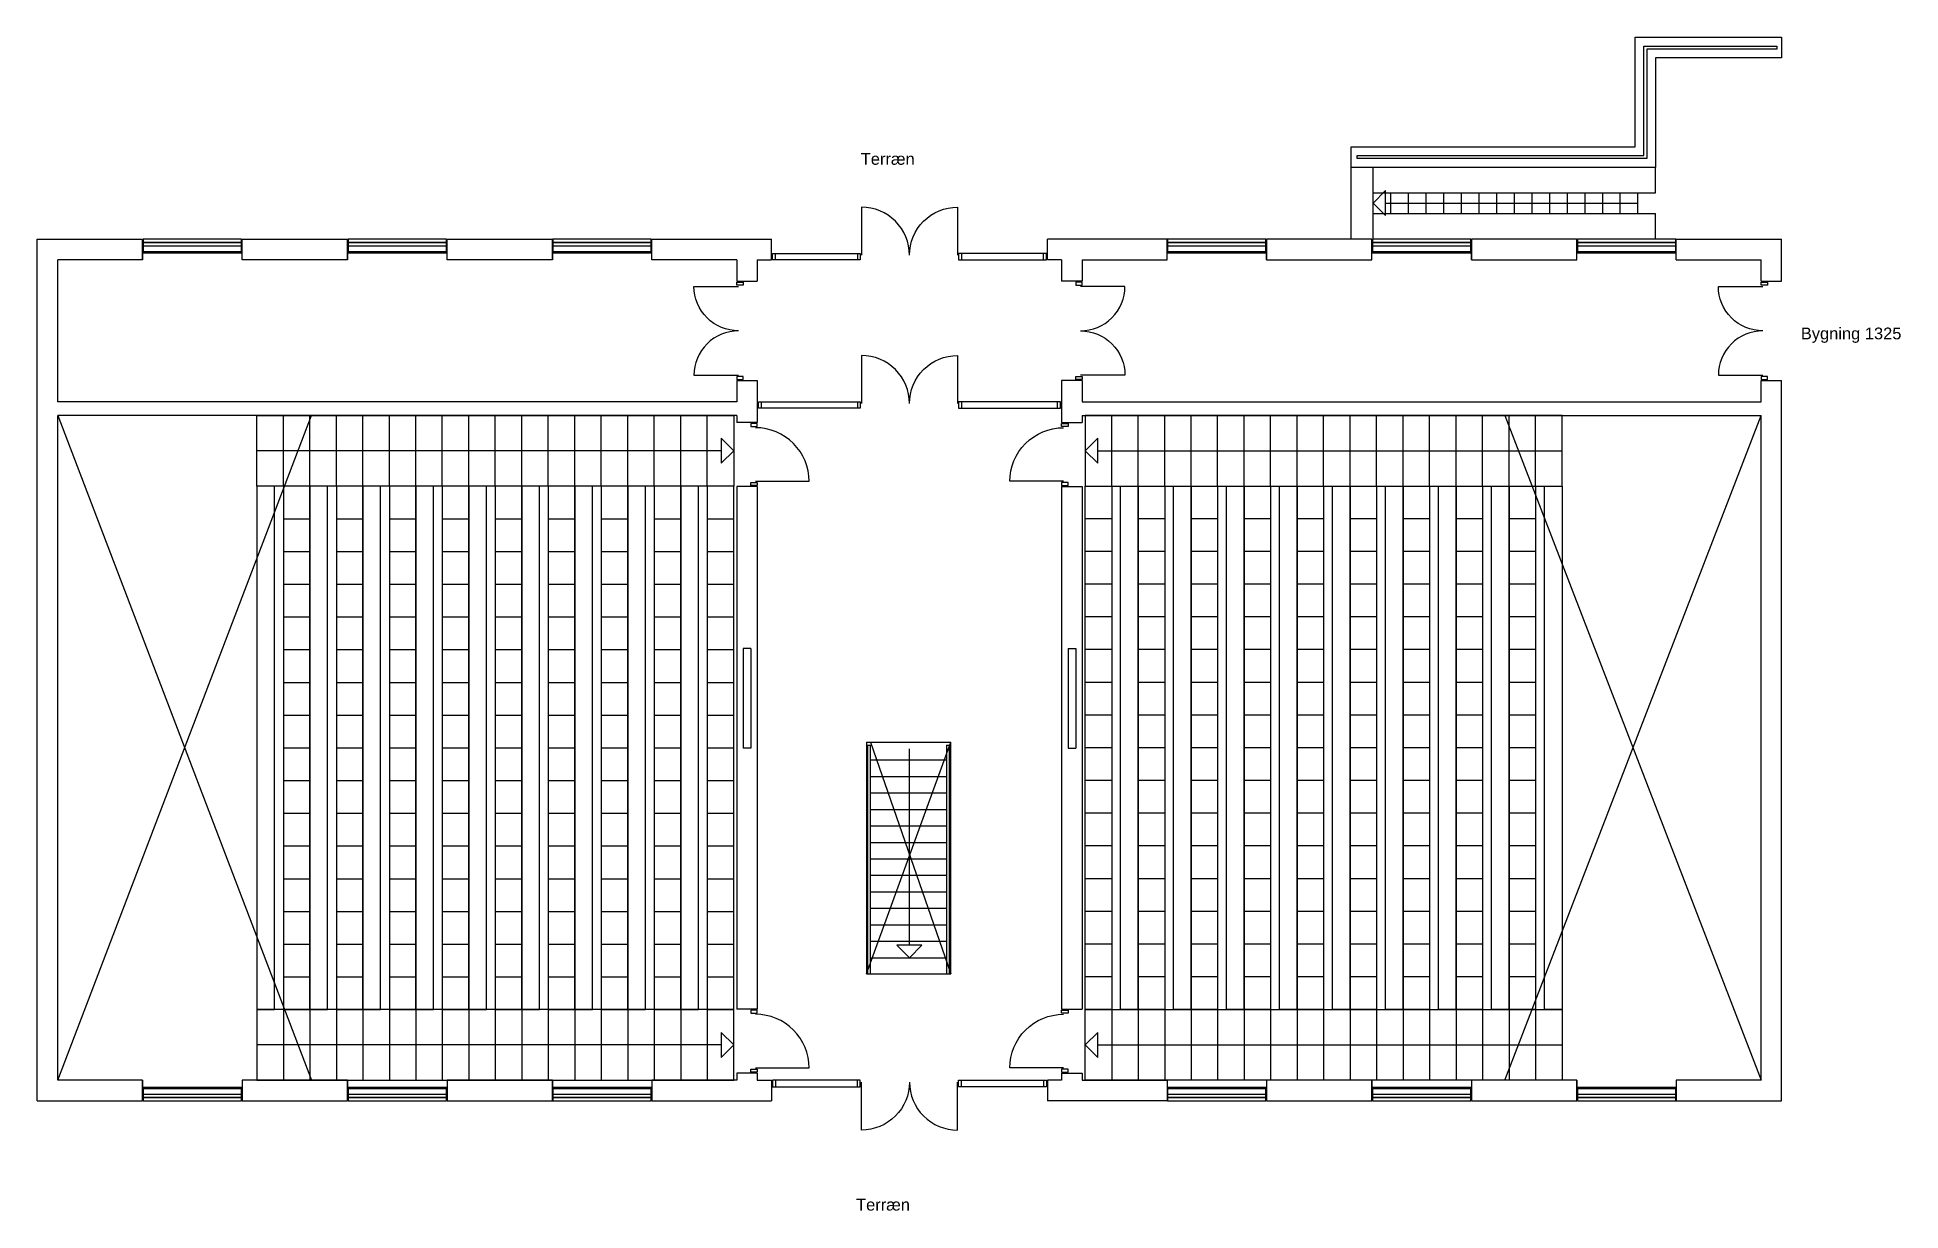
# Model space of a CAD drawing. Header units: millimetres. Extents: x -138901327 to -138869674, y 257798562 to 257818487.
import ezdxf

# ---------------------------------------------------------------- set-up
doc = ezdxf.new("R2010")
doc.units = ezdxf.units.MM
doc.header["$LTSCALE"] = 100
for name, color, linetype in [('A---H--', 8, 'Continuous'), ('A10--T', 1, 'Continuous'), ('A12----', 1, 'Continuous'), ('A21----', 7, 'Continuous'), ('A22--U-', 3, 'Continuous'), ('A24----', 1, 'Continuous'), ('A314---', 1, 'Continuous'), ('A314-S-', 8, 'Continuous'), ('A321---', 1, 'Continuous'), ('A322---', 1, 'Continuous'), ('A79-F--', 12, 'Continuous')]:
    doc.layers.add(name, color=color, linetype=linetype)
doc.styles.add('ARIAL', font='arial.ttf')

# ---------------------------------------------------------------- blocks, each defined once
blk = doc.blocks.new('V169')
for p, q in [((-10, 110), (-1680, 110)), ((-10, 50), (-1680, 50))]:
    blk.add_line(p, q)
blk.add_lwpolyline([(-10, 0), (-10, 230), (-1680, 230), (-1680, 0)], close=True)
blk = doc.blocks.new('D169D')
for points in [[(20, 110), (70, 110), (70, 0), (20, 0)], [(1670, 0), (1670, 110), (1620, 110), (1620, 0)]]:
    blk.add_lwpolyline(points, close=True)
for points in [[(845, 30, -0.414214), (90, -725), (90, 30)], [(845, 30, 0.414214), (1600, -725), (1600, 30)]]:
    blk.add_lwpolyline(points, format="xyb")
blk = doc.blocks.new('D109V')
for points in [[(20, 110), (70, 110), (70, 0), (20, 0)], [(1070, 110), (1020, 110), (1020, 0), (1070, 0)]]:
    blk.add_lwpolyline(points, close=True)
blk.add_lwpolyline([(90, 30), (90, -880, 0.414214), (1000, 30)], format="xyb")
blk = doc.blocks.new('D109H')
for points in [[(-1070, 110), (-1020, 110), (-1020, 0), (-1070, 0)], [(-20, 110), (-70, 110), (-70, 0), (-20, 0)]]:
    blk.add_lwpolyline(points, close=True)
blk.add_lwpolyline([(-90, 30), (-90, -880, -0.414214), (-1000, 30)], format="xyb")
blk = doc.blocks.new('PIL')
for p, q in [((0, 0), (-212, -212)), ((0, 0), (212, -212)), ((-212, -212), (212, -212))]:
    blk.add_line(p, q)
blk = doc.blocks.new('V169A3')
for p, q in [((1690, 205), (0, 205)), ((1690, 55), (0, 55))]:
    blk.add_line(p, q)

msp = doc.modelspace()

# ---------------------------------------------------------------- linework, layer by layer
at = {"layer": 'A---H--'}
for p, q in [((-138900977, 257812067), (-138896667, 257800777)), ((-138900977, 257800777), (-138896667, 257812067)), ((-138876397, 257812067), (-138872047, 257800777)), ((-138876397, 257800777), (-138872047, 257812067)), ((-138887242, 257802587), (-138885812, 257806517)), ((-138887172, 257806517), (-138885812, 257802587))]:
    msp.add_line(p, q, dxfattribs=at)
at = {"layer": 'A12----'}
msp.add_lwpolyline([(-138871697, 257818137), (-138873837, 257818137), (-138873837, 257816277), (-138879007, 257816277), (-138879007, 257816627), (-138874187, 257816627), (-138874187, 257818487), (-138871697, 257818487)], close=True, dxfattribs=at)
at = {"layer": 'A21----'}
for p, q in [((-138901327, 257815057), (-138899537, 257815057)), ((-138901327, 257800427), (-138901327, 257815057)), ((-138899537, 257814707), (-138899537, 257815057)), ((-138899537, 257815057), (-138899537, 257814707)), ((-138890887, 257815057), (-138888857, 257815057)), ((-138890887, 257814707), (-138890887, 257815057)), ((-138888857, 257814707), (-138888857, 257815057)), ((-138882137, 257815057), (-138884167, 257815057)), ((-138884167, 257814707), (-138884167, 257815057)), ((-138882137, 257814707), (-138882137, 257815057)), ((-138873487, 257815057), (-138871697, 257815057)), ((-138873487, 257814707), (-138873487, 257815057)), ((-138871697, 257814347), (-138871697, 257815057)), ((-138900977, 257812297), (-138900977, 257814707)), ((-138899537, 257814707), (-138900977, 257814707)), ((-138889447, 257814707), (-138890887, 257814707)), ((-138889447, 257814707), (-138889447, 257814347)), ((-138889097, 257814707), (-138889097, 257814347)), ((-138889097, 257814707), (-138888857, 257814707)), ((-138883927, 257814707), (-138884167, 257814707)), ((-138883927, 257814707), (-138883927, 257814347)), ((-138883577, 257814707), (-138883577, 257814347)), ((-138883577, 257814707), (-138882137, 257814707)), ((-138873487, 257814707), (-138872047, 257814707)), ((-138872047, 257814347), (-138872047, 257814707)), ((-138889447, 257814347), (-138889097, 257814347)), ((-138883577, 257814347), (-138883927, 257814347)), ((-138872047, 257814347), (-138871697, 257814347)), ((-138872047, 257812297), (-138872047, 257812657)), ((-138872047, 257812657), (-138871697, 257812657)), ((-138871697, 257800427), (-138871697, 257812657)), ((-138900977, 257800777), (-138900977, 257812067)), ((-138872047, 257800777), (-138872047, 257812067)), ((-138899537, 257800777), (-138900977, 257800777)), ((-138899537, 257800427), (-138899537, 257800777)), ((-138899537, 257800777), (-138899537, 257800427)), ((-138889447, 257800777), (-138890887, 257800777)), ((-138890887, 257800777), (-138890887, 257800427)), ((-138889097, 257800777), (-138888857, 257800777)), ((-138888857, 257800777), (-138888857, 257800427)), ((-138883927, 257800777), (-138884167, 257800777)), ((-138884167, 257800777), (-138884167, 257800427)), ((-138883577, 257800777), (-138882137, 257800777)), ((-138882137, 257800777), (-138882137, 257800427)), ((-138872047, 257800777), (-138873487, 257800777)), ((-138873487, 257800777), (-138873487, 257800427)), ((-138901327, 257800427), (-138899537, 257800427)), ((-138890887, 257800427), (-138888857, 257800427)), ((-138882137, 257800427), (-138884167, 257800427)), ((-138873487, 257800427), (-138871697, 257800427))]:
    msp.add_line(p, q, dxfattribs=at)
for points in [[(-138896057, 257814707), (-138897847, 257814707), (-138897847, 257815057), (-138896057, 257815057), (-138896057, 257814707), (-138896057, 257815057)], [(-138892577, 257814707), (-138894367, 257814707), (-138894367, 257815057), (-138892577, 257815057), (-138892577, 257814707), (-138892577, 257815057)], [(-138880447, 257814707), (-138878657, 257814707), (-138878657, 257815057), (-138880447, 257815057), (-138880447, 257814707), (-138880447, 257815057)], [(-138876967, 257814707), (-138875177, 257814707), (-138875177, 257815057), (-138876967, 257815057), (-138876967, 257814707), (-138876967, 257815057)], [(-138896057, 257800777), (-138897847, 257800777), (-138897847, 257800427), (-138896057, 257800427), (-138896057, 257800777), (-138896057, 257800427)], [(-138892577, 257800777), (-138894367, 257800777), (-138894367, 257800427), (-138892577, 257800427), (-138892577, 257800777), (-138892577, 257800427)], [(-138878657, 257800777), (-138880447, 257800777), (-138880447, 257800427), (-138878657, 257800427), (-138878657, 257800777), (-138878657, 257800427)], [(-138875177, 257800777), (-138876967, 257800777), (-138876967, 257800427), (-138875177, 257800427), (-138875177, 257800777), (-138875177, 257800427)]]:
    msp.add_lwpolyline(points, dxfattribs=at)
at = {"layer": 'A22--U-'}
for p, q in [((-138889447, 257812657), (-138889447, 257812297)), ((-138889447, 257812657), (-138889097, 257812657)), ((-138889097, 257812657), (-138889097, 257811947)), ((-138883577, 257812657), (-138883927, 257812657)), ((-138883927, 257812657), (-138883927, 257811947)), ((-138883577, 257812657), (-138883577, 257812297)), ((-138889447, 257812297), (-138900977, 257812297)), ((-138883577, 257812297), (-138872047, 257812297)), ((-138889447, 257812067), (-138900977, 257812067)), ((-138889447, 257812067), (-138889447, 257811947)), ((-138889097, 257811947), (-138889447, 257811947)), ((-138883927, 257811947), (-138883577, 257811947)), ((-138883577, 257812067), (-138872047, 257812067)), ((-138883577, 257812067), (-138883577, 257811947)), ((-138889447, 257810857), (-138889447, 257801987)), ((-138889097, 257810857), (-138889447, 257810857)), ((-138889097, 257810857), (-138889097, 257801987)), ((-138883927, 257810857), (-138883577, 257810857)), ((-138883927, 257810857), (-138883927, 257801987)), ((-138883577, 257810857), (-138883577, 257801987)), ((-138889337, 257808107), (-138889337, 257806417)), ((-138889207, 257808107), (-138889337, 257808107)), ((-138889207, 257808107), (-138889207, 257806417)), ((-138883817, 257808107), (-138883687, 257808107)), ((-138883817, 257808107), (-138883817, 257806417)), ((-138883687, 257808107), (-138883687, 257806417)), ((-138889207, 257806417), (-138889337, 257806417)), ((-138883817, 257806417), (-138883687, 257806417)), ((-138889097, 257801987), (-138889447, 257801987)), ((-138883927, 257801987), (-138883577, 257801987)), ((-138889447, 257800897), (-138889447, 257800777)), ((-138889097, 257800897), (-138889447, 257800897)), ((-138889097, 257800897), (-138889097, 257800777)), ((-138883927, 257800897), (-138883577, 257800897)), ((-138883927, 257800897), (-138883927, 257800777)), ((-138883577, 257800897), (-138883577, 257800777))]:
    msp.add_line(p, q, dxfattribs=at)
at = {"layer": 'A24----'}
for p, q in [((-138879007, 257815067), (-138879007, 257816277)), ((-138878637, 257815067), (-138878637, 257816277)), ((-138873837, 257815847), (-138873837, 257816277)), ((-138878637, 257815847), (-138873837, 257815847)), ((-138878337, 257815497), (-138878337, 257815847)), ((-138878037, 257815497), (-138878037, 257815847)), ((-138877737, 257815497), (-138877737, 257815847)), ((-138877437, 257815497), (-138877437, 257815847)), ((-138877137, 257815497), (-138877137, 257815847)), ((-138876837, 257815497), (-138876837, 257815847)), ((-138876537, 257815497), (-138876537, 257815847)), ((-138876237, 257815497), (-138876237, 257815847)), ((-138875937, 257815497), (-138875937, 257815847)), ((-138875637, 257815497), (-138875637, 257815847)), ((-138875337, 257815497), (-138875337, 257815847)), ((-138875037, 257815497), (-138875037, 257815847)), ((-138874737, 257815497), (-138874737, 257815847)), ((-138874437, 257815497), (-138874437, 257815847)), ((-138874137, 257815497), (-138874137, 257815847)), ((-138878637, 257815497), (-138873837, 257815497)), ((-138878425, 257815672), (-138874137, 257815672)), ((-138873837, 257815067), (-138873837, 257815497)), ((-138887242, 257806517), (-138885812, 257806517)), ((-138887242, 257806517), (-138887242, 257802587)), ((-138887222, 257806466), (-138887222, 257802587)), ((-138887222, 257806466), (-138887172, 257806466)), ((-138887172, 257802587), (-138887172, 257806466)), ((-138886512, 257803069), (-138886512, 257806407)), ((-138885882, 257806466), (-138885882, 257802587)), ((-138885882, 257806466), (-138885832, 257806466)), ((-138885832, 257802587), (-138885832, 257806466)), ((-138885812, 257802587), (-138885812, 257806517)), ((-138887242, 257806217), (-138887222, 257806217)), ((-138887242, 257805937), (-138887222, 257805937)), ((-138887172, 257806217), (-138885882, 257806217)), ((-138887172, 257805937), (-138885882, 257805937)), ((-138885832, 257806217), (-138885812, 257806217)), ((-138885832, 257805937), (-138885812, 257805937)), ((-138887242, 257805657), (-138887222, 257805657)), ((-138887172, 257805657), (-138885882, 257805657)), ((-138885832, 257805657), (-138885812, 257805657)), ((-138887242, 257805377), (-138887222, 257805377)), ((-138887172, 257805377), (-138885882, 257805377)), ((-138885832, 257805377), (-138885812, 257805377)), ((-138887242, 257805097), (-138887222, 257805097)), ((-138887172, 257805097), (-138885882, 257805097)), ((-138885832, 257805097), (-138885812, 257805097)), ((-138887242, 257804817), (-138887222, 257804817)), ((-138887172, 257804817), (-138885882, 257804817)), ((-138885832, 257804817), (-138885812, 257804817)), ((-138887242, 257804537), (-138887222, 257804537)), ((-138887172, 257804537), (-138885882, 257804537)), ((-138885832, 257804537), (-138885812, 257804537)), ((-138887242, 257804257), (-138887222, 257804257)), ((-138887172, 257804257), (-138885882, 257804257)), ((-138885832, 257804257), (-138885812, 257804257)), ((-138887242, 257803977), (-138887222, 257803977)), ((-138887172, 257803977), (-138885882, 257803977)), ((-138885832, 257803977), (-138885812, 257803977)), ((-138887242, 257803697), (-138887222, 257803697)), ((-138887242, 257803417), (-138887222, 257803417)), ((-138887172, 257803697), (-138885882, 257803697)), ((-138887172, 257803417), (-138885882, 257803417)), ((-138885832, 257803697), (-138885812, 257803697)), ((-138885832, 257803417), (-138885812, 257803417)), ((-138887242, 257803137), (-138887222, 257803137)), ((-138887172, 257803137), (-138885882, 257803137)), ((-138885832, 257803137), (-138885812, 257803137)), ((-138887242, 257802857), (-138887222, 257802857)), ((-138887172, 257802857), (-138885882, 257802857)), ((-138885832, 257802857), (-138885812, 257802857)), ((-138887242, 257802587), (-138885812, 257802587))]:
    msp.add_line(p, q, dxfattribs=at)
msp.add_lwpolyline([(-138878907, 257816477), (-138874037, 257816477), (-138874037, 257818337), (-138871777, 257818337), (-138871777, 257818287), (-138873987, 257818287), (-138873987, 257816427), (-138878907, 257816427)], close=True, dxfattribs=at)
at = {"layer": 'A322---'}
for p, q in [((-138888787, 257814707), (-138888787, 257814817)), ((-138887397, 257814817), (-138887397, 257814707)), ((-138885627, 257814817), (-138885627, 257814707)), ((-138884237, 257814707), (-138884237, 257814817)), ((-138889027, 257812187), (-138889027, 257812297)), ((-138887397, 257812297), (-138887397, 257812187)), ((-138885627, 257812297), (-138885627, 257812187)), ((-138883997, 257812187), (-138883997, 257812297)), ((-138888787, 257800777), (-138888787, 257800667)), ((-138887397, 257800667), (-138887397, 257800777)), ((-138885627, 257800667), (-138885627, 257800777)), ((-138884237, 257800777), (-138884237, 257800667))]:
    msp.add_line(p, q, dxfattribs=at)
for points in [[(-138886512, 257814787, 0.414214), (-138887327, 257815602), (-138887327, 257814787)], [(-138886512, 257814787, -0.414214), (-138885697, 257815602), (-138885697, 257814787)], [(-138886512, 257812267, 0.414214), (-138887327, 257813082), (-138887327, 257812267)], [(-138886512, 257812267, -0.414214), (-138885697, 257813082), (-138885697, 257812267)], [(-138886512, 257800747, -0.414214), (-138887327, 257799932), (-138887327, 257800747)], [(-138886512, 257800747, 0.414214), (-138885697, 257799932), (-138885697, 257800747)]]:
    msp.add_lwpolyline(points, format="xyb", dxfattribs=at)
for points in [[(-138887347, 257814817), (-138887347, 257814707), (-138888837, 257814707), (-138888837, 257814817)], [(-138885677, 257814707), (-138884187, 257814707), (-138884187, 257814817), (-138885677, 257814817)], [(-138887347, 257812297), (-138887347, 257812187), (-138889077, 257812187), (-138889077, 257812297)], [(-138885677, 257812187), (-138883947, 257812187), (-138883947, 257812297), (-138885677, 257812297)], [(-138887347, 257800667), (-138887347, 257800777), (-138888837, 257800777), (-138888837, 257800667)], [(-138885677, 257800777), (-138884187, 257800777), (-138884187, 257800667), (-138885677, 257800667)]]:
    msp.add_lwpolyline(points, close=True, dxfattribs=at)
at = {"layer": 'A79-F--'}
for p, q in [((-138897147, 257810867), (-138897147, 257812067)), ((-138896697, 257810867), (-138896697, 257812067)), ((-138896247, 257810867), (-138896247, 257812067)), ((-138895797, 257810867), (-138895797, 257812067)), ((-138895347, 257810867), (-138895347, 257812067)), ((-138894897, 257810867), (-138894897, 257812067)), ((-138894447, 257810867), (-138894447, 257812067)), ((-138893997, 257810867), (-138893997, 257812067)), ((-138893547, 257810867), (-138893547, 257812067)), ((-138893097, 257810867), (-138893097, 257812067)), ((-138892647, 257810867), (-138892647, 257812067)), ((-138892197, 257810867), (-138892197, 257812067)), ((-138891747, 257810867), (-138891747, 257812067)), ((-138891297, 257810867), (-138891297, 257812067)), ((-138890847, 257810867), (-138890847, 257812067)), ((-138890397, 257810867), (-138890397, 257812067)), ((-138889947, 257810867), (-138889947, 257812067)), ((-138883077, 257810867), (-138883077, 257812067)), ((-138882627, 257810867), (-138882627, 257812067)), ((-138882177, 257810867), (-138882177, 257812067)), ((-138881727, 257810867), (-138881727, 257812067)), ((-138881277, 257810867), (-138881277, 257812067)), ((-138880827, 257810867), (-138880827, 257812067)), ((-138880377, 257810867), (-138880377, 257812067)), ((-138879927, 257810867), (-138879927, 257812067)), ((-138879477, 257810867), (-138879477, 257812067)), ((-138879027, 257810867), (-138879027, 257812067)), ((-138878577, 257810867), (-138878577, 257812067)), ((-138878127, 257810867), (-138878127, 257812067)), ((-138877677, 257810867), (-138877677, 257812067)), ((-138877227, 257810867), (-138877227, 257812067)), ((-138876777, 257810867), (-138876777, 257812067)), ((-138876327, 257810867), (-138876327, 257812067)), ((-138875877, 257810867), (-138875877, 257812067)), ((-138897147, 257810311), (-138896697, 257810311)), ((-138896247, 257810311), (-138895797, 257810311)), ((-138895347, 257810311), (-138894897, 257810311)), ((-138894447, 257810311), (-138893997, 257810311)), ((-138893547, 257810311), (-138893097, 257810311)), ((-138892647, 257810311), (-138892197, 257810311)), ((-138891747, 257810311), (-138891297, 257810311)), ((-138890847, 257810311), (-138890397, 257810311)), ((-138889947, 257810311), (-138889497, 257810311)), ((-138883077, 257810311), (-138883527, 257810311)), ((-138882177, 257810311), (-138882627, 257810311)), ((-138881277, 257810311), (-138881727, 257810311)), ((-138880377, 257810311), (-138880827, 257810311)), ((-138879477, 257810311), (-138879927, 257810311)), ((-138878577, 257810311), (-138879027, 257810311)), ((-138877677, 257810311), (-138878127, 257810311)), ((-138876777, 257810311), (-138877227, 257810311)), ((-138875877, 257810311), (-138876327, 257810311)), ((-138897147, 257809756), (-138896697, 257809756)), ((-138896247, 257809756), (-138895797, 257809756)), ((-138895347, 257809756), (-138894897, 257809756)), ((-138894447, 257809756), (-138893997, 257809756)), ((-138893547, 257809756), (-138893097, 257809756)), ((-138892647, 257809756), (-138892197, 257809756)), ((-138891747, 257809756), (-138891297, 257809756)), ((-138890847, 257809756), (-138890397, 257809756)), ((-138889947, 257809756), (-138889497, 257809756)), ((-138883077, 257809756), (-138883527, 257809756)), ((-138882177, 257809756), (-138882627, 257809756)), ((-138881277, 257809756), (-138881727, 257809756)), ((-138880377, 257809756), (-138880827, 257809756)), ((-138879477, 257809756), (-138879927, 257809756)), ((-138878577, 257809756), (-138879027, 257809756)), ((-138877677, 257809756), (-138878127, 257809756)), ((-138876777, 257809756), (-138877227, 257809756)), ((-138875877, 257809756), (-138876327, 257809756)), ((-138897147, 257809200), (-138896697, 257809200)), ((-138896247, 257809200), (-138895797, 257809200)), ((-138895347, 257809200), (-138894897, 257809200)), ((-138894447, 257809200), (-138893997, 257809200)), ((-138893547, 257809200), (-138893097, 257809200)), ((-138892647, 257809200), (-138892197, 257809200)), ((-138891747, 257809200), (-138891297, 257809200)), ((-138890847, 257809200), (-138890397, 257809200)), ((-138889947, 257809200), (-138889497, 257809200)), ((-138883077, 257809200), (-138883527, 257809200)), ((-138882177, 257809200), (-138882627, 257809200)), ((-138881277, 257809200), (-138881727, 257809200)), ((-138880377, 257809200), (-138880827, 257809200)), ((-138879477, 257809200), (-138879927, 257809200)), ((-138878577, 257809200), (-138879027, 257809200)), ((-138877677, 257809200), (-138878127, 257809200)), ((-138876777, 257809200), (-138877227, 257809200)), ((-138875877, 257809200), (-138876327, 257809200)), ((-138897147, 257808644), (-138896697, 257808644)), ((-138896247, 257808644), (-138895797, 257808644)), ((-138895347, 257808644), (-138894897, 257808644)), ((-138894447, 257808644), (-138893997, 257808644)), ((-138893547, 257808644), (-138893097, 257808644)), ((-138892647, 257808644), (-138892197, 257808644)), ((-138891747, 257808644), (-138891297, 257808644)), ((-138890847, 257808644), (-138890397, 257808644)), ((-138889947, 257808644), (-138889497, 257808644)), ((-138883077, 257808644), (-138883527, 257808644)), ((-138882177, 257808644), (-138882627, 257808644)), ((-138881277, 257808644), (-138881727, 257808644)), ((-138880377, 257808644), (-138880827, 257808644)), ((-138879477, 257808644), (-138879927, 257808644)), ((-138878577, 257808644), (-138879027, 257808644)), ((-138877677, 257808644), (-138878127, 257808644)), ((-138876777, 257808644), (-138877227, 257808644)), ((-138875877, 257808644), (-138876327, 257808644)), ((-138897147, 257808089), (-138896697, 257808089)), ((-138896247, 257808089), (-138895797, 257808089)), ((-138895347, 257808089), (-138894897, 257808089)), ((-138894447, 257808089), (-138893997, 257808089)), ((-138893547, 257808089), (-138893097, 257808089)), ((-138892647, 257808089), (-138892197, 257808089)), ((-138891747, 257808089), (-138891297, 257808089)), ((-138890847, 257808089), (-138890397, 257808089)), ((-138889947, 257808089), (-138889497, 257808089)), ((-138883077, 257808089), (-138883527, 257808089)), ((-138882177, 257808089), (-138882627, 257808089)), ((-138881277, 257808089), (-138881727, 257808089)), ((-138880377, 257808089), (-138880827, 257808089)), ((-138879477, 257808089), (-138879927, 257808089)), ((-138878577, 257808089), (-138879027, 257808089)), ((-138877677, 257808089), (-138878127, 257808089)), ((-138876777, 257808089), (-138877227, 257808089)), ((-138875877, 257808089), (-138876327, 257808089)), ((-138897147, 257807533), (-138896697, 257807533)), ((-138896247, 257807533), (-138895797, 257807533)), ((-138895347, 257807533), (-138894897, 257807533)), ((-138894447, 257807533), (-138893997, 257807533)), ((-138893547, 257807533), (-138893097, 257807533)), ((-138892647, 257807533), (-138892197, 257807533)), ((-138891747, 257807533), (-138891297, 257807533)), ((-138890847, 257807533), (-138890397, 257807533)), ((-138889947, 257807533), (-138889497, 257807533)), ((-138883077, 257807533), (-138883527, 257807533)), ((-138882177, 257807533), (-138882627, 257807533)), ((-138881277, 257807533), (-138881727, 257807533)), ((-138880377, 257807533), (-138880827, 257807533)), ((-138879477, 257807533), (-138879927, 257807533)), ((-138878577, 257807533), (-138879027, 257807533)), ((-138877677, 257807533), (-138878127, 257807533)), ((-138876777, 257807533), (-138877227, 257807533)), ((-138875877, 257807533), (-138876327, 257807533)), ((-138897147, 257806977), (-138896697, 257806977)), ((-138896247, 257806977), (-138895797, 257806977)), ((-138895347, 257806977), (-138894897, 257806977)), ((-138894447, 257806977), (-138893997, 257806977)), ((-138893547, 257806977), (-138893097, 257806977)), ((-138892647, 257806977), (-138892197, 257806977)), ((-138891747, 257806977), (-138891297, 257806977)), ((-138890847, 257806977), (-138890397, 257806977)), ((-138889947, 257806977), (-138889497, 257806977)), ((-138883077, 257806977), (-138883527, 257806977)), ((-138882177, 257806977), (-138882627, 257806977)), ((-138881277, 257806977), (-138881727, 257806977)), ((-138880377, 257806977), (-138880827, 257806977)), ((-138879477, 257806977), (-138879927, 257806977)), ((-138878577, 257806977), (-138879027, 257806977)), ((-138877677, 257806977), (-138878127, 257806977)), ((-138876777, 257806977), (-138877227, 257806977)), ((-138875877, 257806977), (-138876327, 257806977)), ((-138897147, 257806422), (-138896697, 257806422)), ((-138896247, 257806422), (-138895797, 257806422)), ((-138895347, 257806422), (-138894897, 257806422)), ((-138894447, 257806422), (-138893997, 257806422)), ((-138893547, 257806422), (-138893097, 257806422)), ((-138892647, 257806422), (-138892197, 257806422)), ((-138891747, 257806422), (-138891297, 257806422)), ((-138890847, 257806422), (-138890397, 257806422)), ((-138889947, 257806422), (-138889497, 257806422)), ((-138883077, 257806422), (-138883527, 257806422)), ((-138882177, 257806422), (-138882627, 257806422)), ((-138881277, 257806422), (-138881727, 257806422)), ((-138880377, 257806422), (-138880827, 257806422)), ((-138879477, 257806422), (-138879927, 257806422)), ((-138878577, 257806422), (-138879027, 257806422)), ((-138877677, 257806422), (-138878127, 257806422)), ((-138876777, 257806422), (-138877227, 257806422)), ((-138875877, 257806422), (-138876327, 257806422)), ((-138897147, 257805866), (-138896697, 257805866)), ((-138896247, 257805866), (-138895797, 257805866)), ((-138895347, 257805866), (-138894897, 257805866)), ((-138894447, 257805866), (-138893997, 257805866)), ((-138893547, 257805866), (-138893097, 257805866)), ((-138892647, 257805866), (-138892197, 257805866)), ((-138891747, 257805866), (-138891297, 257805866)), ((-138890847, 257805866), (-138890397, 257805866)), ((-138889947, 257805866), (-138889497, 257805866)), ((-138883077, 257805866), (-138883527, 257805866)), ((-138882177, 257805866), (-138882627, 257805866)), ((-138881277, 257805866), (-138881727, 257805866)), ((-138880377, 257805866), (-138880827, 257805866)), ((-138879477, 257805866), (-138879927, 257805866)), ((-138878577, 257805866), (-138879027, 257805866)), ((-138877677, 257805866), (-138878127, 257805866)), ((-138876777, 257805866), (-138877227, 257805866)), ((-138875877, 257805866), (-138876327, 257805866)), ((-138897147, 257805311), (-138896697, 257805311)), ((-138896247, 257805311), (-138895797, 257805311)), ((-138895347, 257805311), (-138894897, 257805311)), ((-138894447, 257805311), (-138893997, 257805311)), ((-138893547, 257805311), (-138893097, 257805311)), ((-138892647, 257805311), (-138892197, 257805311)), ((-138891747, 257805311), (-138891297, 257805311)), ((-138890847, 257805311), (-138890397, 257805311)), ((-138889947, 257805311), (-138889497, 257805311)), ((-138883077, 257805311), (-138883527, 257805311)), ((-138882177, 257805311), (-138882627, 257805311)), ((-138881277, 257805311), (-138881727, 257805311)), ((-138880377, 257805311), (-138880827, 257805311)), ((-138879477, 257805311), (-138879927, 257805311)), ((-138878577, 257805311), (-138879027, 257805311)), ((-138877677, 257805311), (-138878127, 257805311)), ((-138876777, 257805311), (-138877227, 257805311)), ((-138875877, 257805311), (-138876327, 257805311)), ((-138897147, 257804755), (-138896697, 257804755)), ((-138896247, 257804755), (-138895797, 257804755)), ((-138895347, 257804755), (-138894897, 257804755)), ((-138894447, 257804755), (-138893997, 257804755)), ((-138893547, 257804755), (-138893097, 257804755)), ((-138892647, 257804755), (-138892197, 257804755)), ((-138891747, 257804755), (-138891297, 257804755)), ((-138890847, 257804755), (-138890397, 257804755)), ((-138889947, 257804755), (-138889497, 257804755)), ((-138883077, 257804755), (-138883527, 257804755)), ((-138882177, 257804755), (-138882627, 257804755)), ((-138881277, 257804755), (-138881727, 257804755)), ((-138880377, 257804755), (-138880827, 257804755)), ((-138879477, 257804755), (-138879927, 257804755)), ((-138878577, 257804755), (-138879027, 257804755)), ((-138877677, 257804755), (-138878127, 257804755)), ((-138876777, 257804755), (-138877227, 257804755)), ((-138875877, 257804755), (-138876327, 257804755)), ((-138897147, 257804199), (-138896697, 257804199)), ((-138896247, 257804199), (-138895797, 257804199)), ((-138895347, 257804199), (-138894897, 257804199)), ((-138894447, 257804199), (-138893997, 257804199)), ((-138893547, 257804199), (-138893097, 257804199)), ((-138892647, 257804199), (-138892197, 257804199)), ((-138891747, 257804199), (-138891297, 257804199)), ((-138890847, 257804199), (-138890397, 257804199)), ((-138889947, 257804199), (-138889497, 257804199)), ((-138883077, 257804199), (-138883527, 257804199)), ((-138882177, 257804199), (-138882627, 257804199)), ((-138881277, 257804199), (-138881727, 257804199)), ((-138880377, 257804199), (-138880827, 257804199)), ((-138879477, 257804199), (-138879927, 257804199)), ((-138878577, 257804199), (-138879027, 257804199)), ((-138877677, 257804199), (-138878127, 257804199)), ((-138876777, 257804199), (-138877227, 257804199)), ((-138875877, 257804199), (-138876327, 257804199)), ((-138897147, 257803644), (-138896697, 257803644)), ((-138896247, 257803644), (-138895797, 257803644)), ((-138895347, 257803644), (-138894897, 257803644)), ((-138894447, 257803644), (-138893997, 257803644)), ((-138893547, 257803644), (-138893097, 257803644)), ((-138892647, 257803644), (-138892197, 257803644)), ((-138891747, 257803644), (-138891297, 257803644)), ((-138890847, 257803644), (-138890397, 257803644)), ((-138889947, 257803644), (-138889497, 257803644)), ((-138883077, 257803644), (-138883527, 257803644)), ((-138882177, 257803644), (-138882627, 257803644)), ((-138881277, 257803644), (-138881727, 257803644)), ((-138880377, 257803644), (-138880827, 257803644)), ((-138879477, 257803644), (-138879927, 257803644)), ((-138878577, 257803644), (-138879027, 257803644)), ((-138877677, 257803644), (-138878127, 257803644)), ((-138876777, 257803644), (-138877227, 257803644)), ((-138875877, 257803644), (-138876327, 257803644)), ((-138897147, 257803088), (-138896697, 257803088)), ((-138896247, 257803088), (-138895797, 257803088)), ((-138895347, 257803088), (-138894897, 257803088)), ((-138894447, 257803088), (-138893997, 257803088)), ((-138893547, 257803088), (-138893097, 257803088)), ((-138892647, 257803088), (-138892197, 257803088)), ((-138891747, 257803088), (-138891297, 257803088)), ((-138890847, 257803088), (-138890397, 257803088)), ((-138889947, 257803088), (-138889497, 257803088)), ((-138883077, 257803088), (-138883527, 257803088)), ((-138882177, 257803088), (-138882627, 257803088)), ((-138881277, 257803088), (-138881727, 257803088)), ((-138880377, 257803088), (-138880827, 257803088)), ((-138879477, 257803088), (-138879927, 257803088)), ((-138878577, 257803088), (-138879027, 257803088)), ((-138877677, 257803088), (-138878127, 257803088)), ((-138876777, 257803088), (-138877227, 257803088)), ((-138875877, 257803088), (-138876327, 257803088)), ((-138897147, 257802532), (-138896697, 257802532)), ((-138896247, 257802532), (-138895797, 257802532)), ((-138895347, 257802532), (-138894897, 257802532)), ((-138894447, 257802532), (-138893997, 257802532)), ((-138893547, 257802532), (-138893097, 257802532)), ((-138892647, 257802532), (-138892197, 257802532)), ((-138891747, 257802532), (-138891297, 257802532)), ((-138890847, 257802532), (-138890397, 257802532)), ((-138889947, 257802532), (-138889497, 257802532)), ((-138883077, 257802532), (-138883527, 257802532)), ((-138882177, 257802532), (-138882627, 257802532)), ((-138881277, 257802532), (-138881727, 257802532)), ((-138880377, 257802532), (-138880827, 257802532)), ((-138879477, 257802532), (-138879927, 257802532)), ((-138878577, 257802532), (-138879027, 257802532)), ((-138877677, 257802532), (-138878127, 257802532)), ((-138876777, 257802532), (-138877227, 257802532)), ((-138875877, 257802532), (-138876327, 257802532)), ((-138897147, 257801977), (-138897147, 257800777)), ((-138896697, 257801977), (-138896697, 257800777)), ((-138896247, 257801977), (-138896247, 257800777)), ((-138895797, 257801977), (-138895797, 257800777)), ((-138895347, 257801977), (-138895347, 257800777)), ((-138894897, 257801977), (-138894897, 257800777)), ((-138894447, 257801977), (-138894447, 257800777)), ((-138893997, 257801977), (-138893997, 257800777)), ((-138893547, 257801977), (-138893547, 257800777)), ((-138893097, 257801977), (-138893097, 257800777)), ((-138892647, 257801977), (-138892647, 257800777)), ((-138892197, 257801977), (-138892197, 257800777)), ((-138891747, 257801977), (-138891747, 257800777)), ((-138891297, 257801977), (-138891297, 257800777)), ((-138890847, 257801977), (-138890847, 257800777)), ((-138890397, 257801977), (-138890397, 257800777)), ((-138889947, 257801977), (-138889947, 257800777)), ((-138883077, 257801977), (-138883077, 257800777)), ((-138882627, 257801977), (-138882627, 257800777)), ((-138882177, 257801977), (-138882177, 257800777)), ((-138881727, 257801977), (-138881727, 257800777)), ((-138881277, 257801977), (-138881277, 257800777)), ((-138880827, 257801977), (-138880827, 257800777)), ((-138880377, 257801977), (-138880377, 257800777)), ((-138879927, 257801977), (-138879927, 257800777)), ((-138879477, 257801977), (-138879477, 257800777)), ((-138879027, 257801977), (-138879027, 257800777)), ((-138878577, 257801977), (-138878577, 257800777)), ((-138878127, 257801977), (-138878127, 257800777)), ((-138877677, 257801977), (-138877677, 257800777)), ((-138877227, 257801977), (-138877227, 257800777)), ((-138876777, 257801977), (-138876777, 257800777)), ((-138876327, 257801977), (-138876327, 257800777)), ((-138875877, 257801977), (-138875877, 257800777))]:
    msp.add_line(p, q, dxfattribs=at)
for points in [[(-138889497, 257810867), (-138897597, 257810867), (-138897597, 257812067), (-138889497, 257812067), (-138889497, 257810867)], [(-138883527, 257810867), (-138875427, 257810867), (-138875427, 257812067), (-138883527, 257812067), (-138883527, 257810867)], [(-138889709, 257811467), (-138897597, 257811467)], [(-138883315, 257811467), (-138875427, 257811467)], [(-138897597, 257810867), (-138897597, 257801977), (-138897297, 257801977), (-138897297, 257810867), (-138897597, 257810867)], [(-138897147, 257810867), (-138897147, 257801977), (-138896697, 257801977), (-138896697, 257810867), (-138897147, 257810867)], [(-138896697, 257810867), (-138896697, 257801977), (-138896397, 257801977), (-138896397, 257810867), (-138896697, 257810867)], [(-138896247, 257810867), (-138896247, 257801977), (-138895797, 257801977), (-138895797, 257810867), (-138896247, 257810867)], [(-138895797, 257810867), (-138895797, 257801977), (-138895497, 257801977), (-138895497, 257810867), (-138895797, 257810867)], [(-138895347, 257810867), (-138895347, 257801977), (-138894897, 257801977), (-138894897, 257810867), (-138895347, 257810867)], [(-138894897, 257810867), (-138894897, 257801977), (-138894597, 257801977), (-138894597, 257810867), (-138894897, 257810867)], [(-138894447, 257810867), (-138894447, 257801977), (-138893997, 257801977), (-138893997, 257810867), (-138894447, 257810867)], [(-138893997, 257810867), (-138893997, 257801977), (-138893697, 257801977), (-138893697, 257810867), (-138893997, 257810867)], [(-138893547, 257810867), (-138893547, 257801977), (-138893097, 257801977), (-138893097, 257810867), (-138893547, 257810867)], [(-138893097, 257810867), (-138893097, 257801977), (-138892797, 257801977), (-138892797, 257810867), (-138893097, 257810867)], [(-138892647, 257810867), (-138892647, 257801977), (-138892197, 257801977), (-138892197, 257810867), (-138892647, 257810867)], [(-138892197, 257810867), (-138892197, 257801977), (-138891897, 257801977), (-138891897, 257810867), (-138892197, 257810867)], [(-138891747, 257810867), (-138891747, 257801977), (-138891297, 257801977), (-138891297, 257810867), (-138891747, 257810867)], [(-138891297, 257810867), (-138891297, 257801977), (-138890997, 257801977), (-138890997, 257810867), (-138891297, 257810867)], [(-138890847, 257810867), (-138890847, 257801977), (-138890397, 257801977), (-138890397, 257810867), (-138890847, 257810867)], [(-138890397, 257810867), (-138890397, 257801977), (-138890097, 257801977), (-138890097, 257810867), (-138890397, 257810867)], [(-138889947, 257810867), (-138889947, 257801977), (-138889497, 257801977), (-138889497, 257810867), (-138889947, 257810867)], [(-138883077, 257810867), (-138883077, 257801977), (-138883527, 257801977), (-138883527, 257810867), (-138883077, 257810867)], [(-138882627, 257810867), (-138882627, 257801977), (-138882927, 257801977), (-138882927, 257810867), (-138882627, 257810867)], [(-138882177, 257810867), (-138882177, 257801977), (-138882627, 257801977), (-138882627, 257810867), (-138882177, 257810867)], [(-138881727, 257810867), (-138881727, 257801977), (-138882027, 257801977), (-138882027, 257810867), (-138881727, 257810867)], [(-138881277, 257810867), (-138881277, 257801977), (-138881727, 257801977), (-138881727, 257810867), (-138881277, 257810867)], [(-138880827, 257810867), (-138880827, 257801977), (-138881127, 257801977), (-138881127, 257810867), (-138880827, 257810867)], [(-138880377, 257810867), (-138880377, 257801977), (-138880827, 257801977), (-138880827, 257810867), (-138880377, 257810867)], [(-138879927, 257810867), (-138879927, 257801977), (-138880227, 257801977), (-138880227, 257810867), (-138879927, 257810867)], [(-138879477, 257810867), (-138879477, 257801977), (-138879927, 257801977), (-138879927, 257810867), (-138879477, 257810867)], [(-138879027, 257810867), (-138879027, 257801977), (-138879327, 257801977), (-138879327, 257810867), (-138879027, 257810867)], [(-138878577, 257810867), (-138878577, 257801977), (-138879027, 257801977), (-138879027, 257810867), (-138878577, 257810867)], [(-138878127, 257810867), (-138878127, 257801977), (-138878427, 257801977), (-138878427, 257810867), (-138878127, 257810867)], [(-138877677, 257810867), (-138877677, 257801977), (-138878127, 257801977), (-138878127, 257810867), (-138877677, 257810867)], [(-138877227, 257810867), (-138877227, 257801977), (-138877527, 257801977), (-138877527, 257810867), (-138877227, 257810867)], [(-138876777, 257810867), (-138876777, 257801977), (-138877227, 257801977), (-138877227, 257810867), (-138876777, 257810867)], [(-138876327, 257810867), (-138876327, 257801977), (-138876627, 257801977), (-138876627, 257810867), (-138876327, 257810867)], [(-138875877, 257810867), (-138875877, 257801977), (-138876327, 257801977), (-138876327, 257810867), (-138875877, 257810867)], [(-138875427, 257810867), (-138875427, 257801977), (-138875727, 257801977), (-138875727, 257810867), (-138875427, 257810867)], [(-138889497, 257801977), (-138897597, 257801977), (-138897597, 257800777), (-138889497, 257800777), (-138889497, 257801977)], [(-138883527, 257801977), (-138875427, 257801977), (-138875427, 257800777), (-138883527, 257800777), (-138883527, 257801977)], [(-138889709, 257801377), (-138897597, 257801377)], [(-138883315, 257801377), (-138875427, 257801377)]]:
    msp.add_lwpolyline(points, dxfattribs=at)

# ---------------------------------------------------------------- block references
at = {"layer": 'A24----'}
for p, rotation in [((-138878637, 257815672), 90), ((-138886512, 257802857), 180)]:
    msp.add_blockref('PIL', p, dxfattribs=dict(at, rotation=rotation))
at = {"layer": 'A314---', "rotation": 180}
for p in [(-138897847, 257815057), (-138894367, 257815057), (-138890887, 257815057), (-138880447, 257815057), (-138876967, 257815057), (-138873487, 257815057)]:
    msp.add_blockref('V169A3', p, dxfattribs=at)
at = {"layer": 'A314---'}
for p in [(-138899537, 257800427), (-138896057, 257800427), (-138892577, 257800427), (-138882137, 257800427), (-138878657, 257800427), (-138875177, 257800427)]:
    msp.add_blockref('V169A3', p, dxfattribs=at)
at = {"layer": 'A314-S-', "rotation": 180}
for p in [(-138899537, 257815057), (-138896057, 257815057), (-138892577, 257815057), (-138882137, 257815057), (-138878657, 257815057), (-138875177, 257815057)]:
    msp.add_blockref('V169', p, dxfattribs=at)
at = {"layer": 'A314-S-'}
for p in [(-138897847, 257800427), (-138894367, 257800427), (-138890887, 257800427), (-138880447, 257800427), (-138876967, 257800427), (-138873487, 257800427)]:
    msp.add_blockref('V169', p, dxfattribs=at)
at = {"layer": 'A321---'}
for name, p, rotation in [('D169D', (-138889447, 257814347), 270), ('D169D', (-138883577, 257812657), 90), ('D169D', (-138872047, 257814347), 270), ('D109V', (-138889097, 257810857), 90), ('D109H', (-138883927, 257810857), 270), ('D109V', (-138889097, 257800897), 90), ('D109H', (-138883927, 257800897), 270)]:
    msp.add_blockref(name, p, dxfattribs=dict(at, rotation=rotation))
at = {"layer": 'A79-F--'}
for p, rotation in [((-138889497, 257811467), 270), ((-138883527, 257811467), 90), ((-138889497, 257801377), 270), ((-138883527, 257801377), 90)]:
    msp.add_blockref('PIL', p, dxfattribs=dict(at, rotation=rotation))

# ---------------------------------------------------------------- texts
at = {"layer": 'A10--T', "char_height": 200, "attachment_point": 1, "style": 'ARIAL'}
for s, insert in [('Terræn', (-138887339, 257816522)), ('Bygning 1325', (-138871371, 257813558)), ('Terræn', (-138887419, 257798765))]:
    msp.add_mtext_dynamic_manual_height_columns(s, width=2016.19, gutter_width=12.5, heights=[0], dxfattribs=dict(at, insert=insert))

doc.saveas('drawing.dxf')
